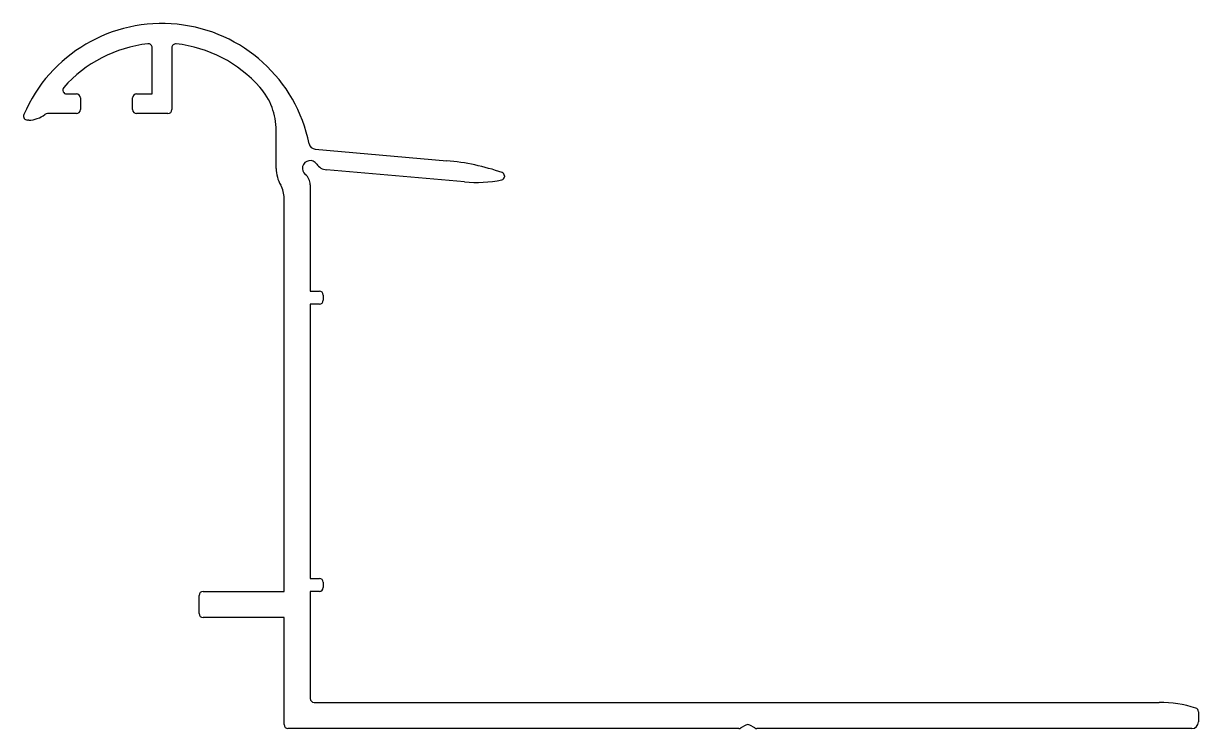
# Model space of a CAD drawing. Extents: x 3 to 92.9, y 5.3 to 59.3.
import ezdxf

# ---------------------------------------------------------------- set-up
doc = ezdxf.new("R2010")
doc.units = 0
doc.layers.get('0').update_dxf_attribs({"linetype": 'CONTINUOUS'})

msp = doc.modelspace()

# ---------------------------------------------------------------- linework, layer by layer
for p, q in [((12.851, 53.943), (12.851, 57.487)), ((14.351, 57.486), (14.351, 52.743)), ((6.307, 53.943), (7.051, 53.943)), ((7.351, 53.643), (7.351, 52.743)), ((11.351, 52.743), (11.351, 53.643)), ((11.651, 53.943), (12.851, 53.943)), ((7.051, 52.443), (4.826, 52.443)), ((14.051, 52.443), (11.651, 52.443)), ((3.394, 51.943), (3.296, 51.943)), ((22.344, 48.243), (22.344, 51.152)), ((25.317, 49.716), (35.391, 48.835)), ((36.756, 47.21), (26.189, 48.134)), ((24.944, 46.994), (24.944, 38.843)), ((39.811, 47.664), (39.805, 47.591)), ((22.944, 15.843), (22.944, 45.972)), ((24.944, 38.843), (25.644, 38.843)), ((24.944, 37.843), (24.944, 16.843)), ((25.644, 37.843), (24.944, 37.843)), ((25.944, 38.543), (25.944, 38.143)), ((24.944, 16.843), (25.644, 16.843)), ((25.944, 16.543), (25.944, 16.143)), ((16.444, 14.143), (16.444, 15.543)), ((16.744, 15.843), (22.944, 15.843)), ((24.944, 15.843), (24.944, 7.643)), ((25.644, 15.843), (24.944, 15.843)), ((22.944, 13.843), (16.744, 13.843)), ((22.944, 5.643), (22.944, 13.843)), ((25.244, 7.343), (89.944, 7.343)), ((92.944, 6.626), (92.944, 5.843)), ((58.294, 5.603), (57.914, 5.383)), ((58.975, 5.383), (58.594, 5.603)), ((57.764, 5.343), (23.244, 5.343)), ((92.444, 5.343), (59.125, 5.343))]:
    msp.add_line(p, q)
for centre, radius, start, end in [((13.596, 47.843), 11.5, 11.39735, 156.8676), ((13.596, 47.843), 10, 96.18044, 138.71585), ((12.551, 57.487), 0.3, 0, 96.18044), ((14.651, 57.486), 0.3, 83.75184, 180), ((13.596, 47.843), 10, 41.43569, 83.75184), ((6.307, 54.243), 0.3, 138.71585, 270), ((17.344, 51.152), 5, 359.99389, 41.43569), ((7.051, 53.643), 0.3, 360, 90), ((11.651, 53.643), 0.3, 90, 180), ((3.296, 52.243), 0.3, 156.8676, 270), ((3.394, 53.943), 2, 270, 308.49995), ((4.826, 52.143), 0.3, 90, 128.49995), ((7.051, 52.743), 0.3, 270, 0), ((11.651, 52.743), 0.3, 180, 270), ((14.051, 52.743), 0.3, 270, 0), ((25.359, 50.215), 0.5, 191.39735, 265.15274), ((24.944, 48.243), 0.6, 33.6823, 231.31778), ((26.276, 49.131), 1, 213.68225, 265), ((33.871, 31.401), 17.5, 70.73679, 85.02002), ((24.944, 48.243), 2.6, 180, 209.59185), ((23.944, 46.994), 1, 359.99999, 51.31783), ((39.562, 47.685), 0.25, 355.00011, 70.73679), ((20.944, 45.972), 2, 0, 29.59185), ((37.632, 57.171), 10, 264.97672, 281.38267), ((39.556, 47.613), 0.25, 281.38267, 355.00011), ((25.644, 38.543), 0.3, 0, 90), ((25.644, 38.143), 0.3, 270, 0), ((25.644, 16.543), 0.3, 0, 90), ((16.744, 15.543), 0.3, 90, 180), ((25.644, 16.143), 0.3, 270, 0), ((16.744, 14.143), 0.3, 180, 270), ((25.244, 7.643), 0.3, 180, 270), ((89.944, -1.907), 9.25, 72.4417, 90), ((92.644, 6.626), 0.3, 0, 72.4417), ((23.244, 5.643), 0.3, 180, 270), ((58.444, 5.343), 0.3, 60.00001, 119.99999), ((92.444, 5.843), 0.5, 270, 0), ((57.764, 5.643), 0.3, 270, 299.99999), ((59.125, 5.643), 0.3, 240.00001, 270)]:
    msp.add_arc(centre, radius, start, end)

doc.saveas('drawing.dxf')
